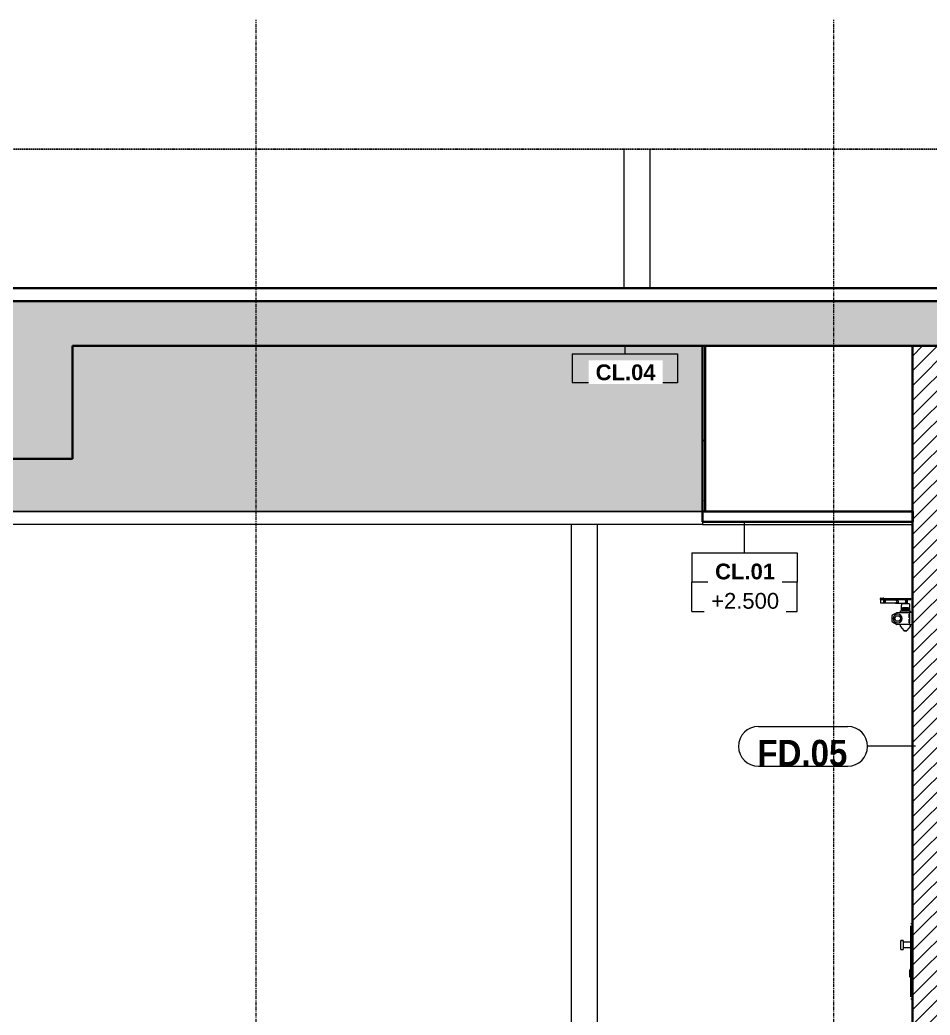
# Model space of a CAD drawing. Header units: millimetres. Extents: x 66631 to 260610, y 416 to 78637.
# Drawn here: x 88001 to 91467, y 2833 to 6621 of the extents above; entities that cross this region are included whole.
import ezdxf

# ---------------------------------------------------------------- set-up
doc = ezdxf.new("R2010")
doc.units = ezdxf.units.MM
for name, pattern in [('Centre', [31.75, 6.35, -4.7625, 15.875, -4.7625]), ('Grid Line', [22.225, 12.7, -3.175, 3.175, -3.175]), ('Hidden', [7.14375, 4.7625, -2.38125]), ('IMPORT-CENTER _2_', [40.64, 25.4, -5.08, 5.08, -5.08])]:
    doc.linetypes.add(name, pattern=pattern)
for name, color, linetype, lineweight in [('0-4', 90, 'Continuous', 5), ('A-CLNG', 13, 'Continuous', 18), ('A-CLNG-1', 250, 'Continuous', 35), ('A-CLNG-2', 7, 'Continuous', 18), ('A-CLNG-FNSH-1', 7, 'Continuous', 18), ('A-CLNG-IDEN', 151, 'Continuous', 9), ('A-CLNG-PATT-1', 7, 'Continuous', 18), ('A-CLNG-PATT-2', 31, 'Continuous', 25), ('A-DETL-GENF', 92, 'Continuous', 18), ('A-DETL-GENF-4', 92, 'Hidden', 25), ('A-DETL-GENF-5', 9, 'Continuous', 18), ('A-DETL-MEDM', 33, 'Continuous', 35), ('A-DOOR', 31, 'Continuous', 18), ('A-DOOR-IDEN', 31, 'Continuous', 9), ('A-FLOR-FNSH-1', 250, 'Continuous', 35), ('A-FLOR-LEVL-2', 51, 'Centre', 9), ('A-WALL-2', 250, 'Continuous', 35), ('A-WALL-PATT-2', 111, 'Continuous', 18), ('G-IMPT', 8, 'Continuous', 18), ('G-IMPT-4', 8, 'IMPORT-CENTER _2_', 18), ('M-EQPM', 50, 'Continuous', 18), ('M-EQPM-3', 50, 'Continuous', 25), ('S-COLS-9', 7, 'Continuous', 18), ('S-GRID-1', 1, 'Grid Line', 9)]:
    doc.layers.add(name, color=color, linetype=linetype, lineweight=lineweight)
doc.styles.add('Arial_1', font='arial.ttf', dxfattribs={"height": 60})
doc.styles.add('Arial_B_1', font='arialbd.ttf', dxfattribs={"width": 0.9, "height": 100})
doc.styles.add('Arial_B_3', font='arialbd.ttf', dxfattribs={"height": 60})
pattern_1 = [(0, (-40799.18, 15875), (406.4, 101.6), [16.764, -288.036, 16.764, -288.036, -1625.6]), (0, (-40799.18, 15875), (406.4, 101.6), [-609.6, 16.764, -592.836, 16.764, -288.036, -711.2]), (0, (-40799.18, 15875), (406.4, 101.6), [-1524, 16.764, -186.436, 16.764, -491.236]), (120, (-40646.78, 15925.8), (-291.1882, 301.1527), [16.764, -288.036, 16.764, -288.036, -1625.6]), (120, (-40646.78, 15925.8), (-291.1882, 301.1527), [-609.6, 16.764, -592.836, 16.764, -288.036, -711.2]), (120, (-40646.78, 15925.8), (-291.1882, 301.1527), [-1524, 16.764, -186.436, 16.764, -491.236]), (240, (-40595.98, 16129), (-115.2118, -402.7527), [16.764, -288.036, 16.764, -288.036, -1625.6]), (240, (-40595.98, 16129), (-115.2118, -402.7527), [-609.6, 16.764, -592.836, 16.764, -288.036, -711.2]), (240, (-40595.98, 16129), (-115.2118, -402.7527), [-1524, 16.764, -186.436, 16.764, -491.236])]

# ---------------------------------------------------------------- blocks, each defined once
blk = doc.blocks.new('NCV_TKTC_TANG 2_rvt-2-TKCS_CĂN HỘ LOẠI 1B - MẶT CẮT 1')
at = {"layer": 'A-FLOR-FNSH-1'}
blk.add_line((-35900.5, 5600), (-44336.9, 5600), dxfattribs=at)
at = {"layer": 'S-COLS-9'}
for p, q in [((-37836.9, 6128.7), (-37836.9, 5600)), ((-37736.9, 5600), (-37736.9, 6128.7))]:
    blk.add_line(p, q, dxfattribs=at)
blk = doc.blocks.new('CL_01-VÁCH DỰNG THẠCH CAO CĂN HỘ LOẠI 1-11D - CL_01-VÁCH DỰNG THẠCH CAO CĂN HỘ LOẠI 1-11-821661-TKCS_CĂN HỘ LOẠI 1B - MẶT CẮT 1')
at = {"layer": 'A-CLNG-PATT-1'}
h = blk.add_hatch(dxfattribs=at)
h.set_pattern_fill('FP_6', color=256, style=0, pattern_type=2)
h.set_pattern_definition(pattern_1)
h.paths.add_polyline_path([(-43947.4, 4750), (-43937.4, 4750), (-43937.4, 5380), (-43947.4, 5380), (-43947.4, 5029.9)])
h.paths.add_polyline_path([(-37526.9, 4750), (-37526.9, 5380), (-37536.9, 5380), (-37536.9, 4750)])
at = {"layer": 'A-CLNG-PATT-2'}
h = blk.add_hatch(dxfattribs=at)
h.set_pattern_fill('FP_7', color=256, style=0, pattern_type=2)
h.set_pattern_definition([(0, (-40799.183, 15875), (203.2, 50.8), [16.764, -135.636, 16.764, -135.636, -812.8]), (0, (-40799.183, 15875), (203.2, 50.8), [-304.8, 16.764, -288.036, 16.764, -135.636, -355.6]), (0, (-40799.183, 15875), (203.2, 50.8), [-762, 16.764, -84.836, 16.764, -237.236]), (120, (-40722.983, 15900.4), (-145.5941, 150.57636), [16.764, -135.636, 16.764, -135.636, -812.8]), (120, (-40722.983, 15900.4), (-145.5941, 150.57636), [-304.8, 16.764, -288.036, 16.764, -135.636, -355.6]), (120, (-40722.983, 15900.4), (-145.5941, 150.57636), [-762, 16.764, -84.836, 16.764, -237.236]), (240, (-40697.583, 16002), (-57.6059, -201.37636), [16.764, -135.636, 16.764, -135.636, -812.8]), (240, (-40697.583, 16002), (-57.6059, -201.37636), [-304.8, 16.764, -288.036, 16.764, -135.636, -355.6]), (240, (-40697.583, 16002), (-57.6059, -201.37636), [-762, 16.764, -84.836, 16.764, -237.236])])
h.paths.add_polyline_path([(-40536.9, 4750), (-37536.9, 4750), (-37536.9, 5380), (-39935.6, 5380), (-39935.6, 4950), (-40238.1, 4950), (-40238.1, 5380), (-43937.4, 5380), (-43936.9, 4750), (-40556.9, 4750)])
h.paths.add_polyline_path([(-41224.9, 4900), (-41336.9, 4900), (-41336.9, 5200), (-40536.9, 5200), (-40536.9, 4900), (-40625.1, 4900)])
at = {"layer": 'A-CLNG-1'}
for p, q in [((-37536.9, 5380), (-37536.9, 4750)), ((-37526.9, 4750), (-37526.9, 5380)), ((-37536.9, 4750), (-37526.9, 4750))]:
    blk.add_line(p, q, dxfattribs=at)
at = {"layer": 'A-CLNG-2'}
blk.add_line((-37536.9, 4750), (-43936.9, 4750), dxfattribs=at)
blk = doc.blocks.new('NCV_TKTC_TANG 1_rvt-2-TKCS_CĂN HỘ LOẠI 1B - MẶT CẮT 1')
at = {"layer": 'A-CLNG-PATT-1'}
h = blk.add_hatch(dxfattribs=at)
h.set_pattern_fill('FP_6', color=256, style=0, pattern_type=2)
h.set_pattern_definition(pattern_1)
h.paths.add_polyline_path([(-44336.9, 4700), (-43936.9, 4700), (-43937.4, 4710), (-44336.9, 4710)])
h.paths.add_polyline_path([(-36853.2, 4700), (-36737.8, 4700), (-36737.8, 4710), (-37536.9, 4710), (-37536.9, 4700)])
at = {"layer": 'A-CLNG-1'}
for p, q in [((-36736.9, 4750), (-37536.9, 4750)), ((-37536.9, 4750), (-37536.9, 4710)), ((-36736.9, 4710), (-36736.9, 4750)), ((-36736.9, 4710), (-37536.9, 4710))]:
    blk.add_line(p, q, dxfattribs=at)
at = {"layer": 'A-CLNG-2'}
for p, q in [((-43936.9, 4750), (-37536.9, 4750)), ((-37536.9, 4700), (-43936.9, 4700))]:
    blk.add_line(p, q, dxfattribs=at)
at = {"layer": 'A-CLNG-FNSH-1'}
for p, q in [((-37536.9, 4710), (-37536.9, 4700)), ((-37536.9, 4700), (-36736.9, 4700)), ((-36736.9, 4700), (-36736.9, 4710))]:
    blk.add_line(p, q, dxfattribs=at)
at = {"layer": 'S-COLS-9'}
for p, q in [((-38036.9, 4700), (-38036.9, 2200)), ((-37936.9, 2200), (-37936.9, 4700))]:
    blk.add_line(p, q, dxfattribs=at)
at = {"layer": 'A-CLNG'}
blk.add_blockref('CL_01-VÁCH DỰNG THẠCH CAO CĂN HỘ LOẠI 1-11D - CL_01-VÁCH DỰNG THẠCH CAO CĂN HỘ LOẠI 1-11-821661-TKCS_CĂN HỘ LOẠI 1B - MẶT CẮT 1', (0, 0), dxfattribs=at)
blk = doc.blocks.new('TKTC_XREF_251221_MB TANG 2-7 - TKTC_XREF_260130_MB TANG 2-5_dwg_$cc-4746802-TKCS_CĂN HỘ LOẠI 1B - MẶT CẮT 1')
at = {"layer": 'G-IMPT-4'}
for p, q in [((-38022.3, 5600), (-38143.4, 5600)), ((-38083.3, 5600), (-38082.4, 5600))]:
    blk.add_line(p, q, dxfattribs=at)
at = {"layer": 'M-EQPM'}
for p, q in [((-38127.8, 5600), (-38127.8, 5600)), ((-38082.8, 5600), (-38083.2, 5600)), ((-38083.2, 5600), (-38082.5, 5600)), ((-38082.5, 5600), (-38082.8, 5600))]:
    blk.add_line(p, q, dxfattribs=at)
blk = doc.blocks.new('TKTC_XREF_251221_MB TANG 2-7 - TKTC_XREF_260130_MB TANG 2-5_dwg_CUM U_DN100-4746799-TKCS_CĂN HỘ LOẠI 1B - MẶT CẮT 1')
at = {"layer": 'G-IMPT'}
for p, q in [((-38147.6, 5600), (-38146.8, 5600)), ((-38147.5, 5600), (-38147.6, 5600)), ((-38146.8, 5600), (-38147.5, 5600)), ((-38146.8, 5600), (-38146.1, 5600)), ((-38146, 5600), (-38146.8, 5600)), ((-38146.8, 5600), (-38146.8, 5600)), ((-38145.6, 5600), (-38145.6, 5600)), ((-38144.8, 5600), (-38144.8, 5600)), ((-38144, 5600), (-38144.1, 5600)), ((-38143.3, 5600), (-38143.3, 5600)), ((-38142.5, 5600), (-38142.5, 5600)), ((-38141.8, 5600), (-38141.8, 5600)), ((-38141.7, 5600), (-38141.8, 5600)), ((-38138, 5600), (-38141.8, 5600)), ((-38141.7, 5600), (-38141.8, 5600)), ((-38141.7, 5600), (-38141.7, 5600)), ((-38137.9, 5600), (-38141.7, 5600)), ((-38141, 5600), (-38141, 5600)), ((-38141, 5600), (-38141, 5600)), ((-38141, 5600), (-38141, 5600)), ((-38137.2, 5600), (-38141, 5600)), ((-38137.2, 5600), (-38141, 5600)), ((-38136.5, 5600), (-38085.1, 5600)), ((-38135.7, 5600), (-38084.4, 5600)), ((-38085.1, 5600), (-38084.4, 5600)), ((-38085.1, 5600), (-38084.4, 5600)), ((-38085.1, 5600), (-38084.4, 5600))]:
    blk.add_line(p, q, dxfattribs=at)
at = {"layer": 'G-IMPT', "flags": 128}
for points in [[(-38142.5, 5600), (-38146.8, 5600), (-38146.8, 5600), (-38142.5, 5600)], [(-38141.7, 5600), (-38146, 5600), (-38146.1, 5600), (-38141.8, 5600)], [(-38141.8, 5600), (-38138, 5600), (-38137.9, 5600), (-38141.7, 5600)], [(-38141, 5600), (-38137.2, 5600), (-38137.2, 5600), (-38141, 5600)], [(-38137.9, 5600), (-38137.9, 5600), (-38136.4, 5600), (-38136.5, 5600), (-38138, 5600), (-38138, 5600)], [(-38137.2, 5600), (-38137.2, 5600), (-38135.6, 5600), (-38135.7, 5600), (-38137.2, 5600), (-38137.2, 5600)], [(-38136.4, 5600), (-38085.1, 5600), (-38085.1, 5600)], [(-38135.7, 5600), (-38084.4, 5600), (-38084.4, 5600)]]:
    blk.add_lwpolyline(points, dxfattribs=at)
blk = doc.blocks.new('TKTC_XREF_251221_MB TANG 2-7 - TKTC_XREF_260130_MB TANG 2-5_dwg_$cc-4746807-TKCS_CĂN HỘ LOẠI 1B - MẶT CẮT 1')
at = {"layer": 'G-IMPT-4'}
for p, q in [((-37993.8, 5600), (-38146.8, 5600)), ((-38070.3, 5600), (-38070.2, 5600))]:
    blk.add_line(p, q, dxfattribs=at)
at = {"layer": 'M-EQPM'}
for p, q in [((-38127.1, 5600), (-38127.1, 5600)), ((-38070.3, 5600), (-38070.3, 5600)), ((-38070.3, 5600), (-38070.2, 5600)), ((-38070.2, 5600), (-38070.3, 5600))]:
    blk.add_line(p, q, dxfattribs=at)
blk = doc.blocks.new('TKTC_XREF_251221_MB TANG 2-7 - TKTC_XREF_260130_MB TANG 2-5_dwg_CUM U_DN100-V16-TKCS_CĂN HỘ LOẠI 1B - MẶT CẮT 1')
at = {"layer": 'G-IMPT'}
for p, q in [((-38149.2, 5600), (-38148.3, 5600)), ((-38148.3, 5600), (-38149.2, 5600)), ((-38149.2, 5600), (-38149.2, 5600)), ((-38149.1, 5600), (-38148.2, 5600)), ((-38148.2, 5600), (-38149.1, 5600)), ((-38149.1, 5600), (-38149.1, 5600)), ((-38146.7, 5600), (-38146.7, 5600)), ((-38146.6, 5600), (-38146.6, 5600)), ((-38144.8, 5600), (-38144.8, 5600)), ((-38144.7, 5600), (-38144.7, 5600)), ((-38142.8, 5600), (-38142.8, 5600)), ((-38142.7, 5600), (-38142.7, 5600)), ((-38141.9, 5600), (-38141.9, 5600)), ((-38141.9, 5600), (-38141.9, 5600)), ((-38141.9, 5600), (-38141.9, 5600)), ((-38137.1, 5600), (-38141.9, 5600)), ((-38137.1, 5600), (-38141.9, 5600)), ((-38141.8, 5600), (-38141.8, 5600)), ((-38141.8, 5600), (-38141.8, 5600)), ((-38141.8, 5600), (-38141.8, 5600)), ((-38137, 5600), (-38141.8, 5600)), ((-38137, 5600), (-38141.8, 5600)), ((-38135.2, 5600), (-38070.3, 5600)), ((-38135.1, 5600), (-38070.2, 5600)), ((-38070.2, 5600), (-38070.3, 5600)), ((-38070.2, 5600), (-38070.3, 5600)), ((-38070.2, 5600), (-38070.3, 5600))]:
    blk.add_line(p, q, dxfattribs=at)
at = {"layer": 'G-IMPT', "flags": 128}
for points in [[(-38142.8, 5600), (-38148.3, 5600), (-38148.3, 5600), (-38142.8, 5600)], [(-38142.7, 5600), (-38148.2, 5600), (-38148.2, 5600), (-38142.7, 5600)], [(-38141.9, 5600), (-38137.1, 5600), (-38137.1, 5600), (-38141.9, 5600)], [(-38141.8, 5600), (-38137, 5600), (-38137, 5600), (-38141.8, 5600)], [(-38137.1, 5600), (-38137.1, 5600), (-38135.2, 5600), (-38135.2, 5600), (-38137.1, 5600), (-38137.1, 5600)], [(-38137, 5600), (-38137, 5600), (-38135.1, 5600), (-38135.1, 5600), (-38137, 5600), (-38137, 5600)], [(-38135.2, 5600), (-38070.3, 5600), (-38070.3, 5600)], [(-38135.1, 5600), (-38070.2, 5600), (-38070.2, 5600)]]:
    blk.add_lwpolyline(points, dxfattribs=at)
blk = doc.blocks.new('TKTC_XREF_251221_MB TANG 2-7 - TKTC_XREF_260130_MB TANG 2-5_dwg_$cc-4746806-TKCS_CĂN HỘ LOẠI 1B - MẶT CẮT 1')
at = {"layer": 'G-IMPT-4'}
for p, q in [((-37994.6, 5600), (-38147.6, 5600)), ((-38071.1, 5600), (-38071.2, 5600))]:
    blk.add_line(p, q, dxfattribs=at)
at = {"layer": 'M-EQPM'}
for p, q in [((-38128, 5600), (-38128, 5600)), ((-38071.1, 5600), (-38071.2, 5600)), ((-38071.2, 5600), (-38071.1, 5600)), ((-38071.1, 5600), (-38071.1, 5600))]:
    blk.add_line(p, q, dxfattribs=at)
blk = doc.blocks.new('TKTC_XREF_251221_MB TANG 2-7 - TKTC_XREF_260130_MB TANG 2-5_dwg_$cc-4746801-TKCS_CĂN HỘ LOẠI 1B - MẶT CẮT 1')
at = {"layer": 'G-IMPT-4'}
for p, q in [((-38022.7, 5600), (-38143.8, 5600)), ((-38083.7, 5600), (-38082.8, 5600))]:
    blk.add_line(p, q, dxfattribs=at)
at = {"layer": 'M-EQPM'}
for p, q in [((-38128.2, 5600), (-38128.2, 5600)), ((-38083.2, 5600), (-38083.6, 5600)), ((-38083.6, 5600), (-38082.9, 5600)), ((-38082.9, 5600), (-38083.2, 5600))]:
    blk.add_line(p, q, dxfattribs=at)
blk = doc.blocks.new('TKTC_XREF_251221_MB TANG 2-7 - TKTC_XREF_260130_MB TANG 2-5_dwg_$cc-V17-TKCS_CĂN HỘ LOẠI 1B - MẶT CẮT 1')
at = {"layer": 'G-IMPT-4'}
for p, q in [((-37428.5, 5600), (-37275.5, 5600)), ((-37352, 5600), (-37352, 5600))]:
    blk.add_line(p, q, dxfattribs=at)
at = {"layer": 'M-EQPM'}
for p, q in [((-37352, 5600), (-37406, 5600)), ((-37406, 5600), (-37352, 5600)), ((-37352, 5600), (-37364.5, 5600)), ((-37364.5, 5600), (-37352, 5600)), ((-37352, 5600), (-37339.4, 5600)), ((-37339.4, 5600), (-37352, 5600)), ((-37295.1, 5600), (-37295.1, 5600))]:
    blk.add_line(p, q, dxfattribs=at)
blk = doc.blocks.new('TKTC_XREF_251221_MB TANG 2-7 - TKTC_XREF_260130_MB TANG 2-5_dwg_CUM U_DN100-V18-TKCS_CĂN HỘ LOẠI 1B - MẶT CẮT 1')
at = {"layer": 'G-IMPT'}
for p, q in [((-37352, 5600), (-37419.1, 5600)), ((-37419.1, 5600), (-37352, 5600)), ((-37352, 5600), (-37411.3, 5600)), ((-37411.3, 5600), (-37352, 5600)), ((-37352, 5600), (-37352, 5600)), ((-37287.1, 5600), (-37352, 5600)), ((-37287.1, 5600), (-37352, 5600)), ((-37287.1, 5600), (-37352, 5600)), ((-37287.1, 5600), (-37352, 5600)), ((-37285.2, 5600), (-37287.1, 5600)), ((-37287.1, 5600), (-37285.2, 5600)), ((-37285.2, 5600), (-37287.1, 5600)), ((-37287.1, 5600), (-37285.2, 5600)), ((-37280.4, 5600), (-37285.2, 5600)), ((-37285.2, 5600), (-37280.4, 5600)), ((-37285.2, 5600), (-37280.4, 5600)), ((-37285.2, 5600), (-37280.4, 5600)), ((-37280.4, 5600), (-37285.2, 5600)), ((-37285.2, 5600), (-37280.4, 5600)), ((-37285.2, 5600), (-37280.4, 5600)), ((-37285.2, 5600), (-37280.4, 5600)), ((-37280.4, 5600), (-37280.4, 5600)), ((-37280.4, 5600), (-37280.4, 5600)), ((-37279.5, 5600), (-37274, 5600)), ((-37274, 5600), (-37279.5, 5600)), ((-37279.5, 5600), (-37274, 5600)), ((-37274, 5600), (-37279.5, 5600)), ((-37273.1, 5600), (-37274, 5600)), ((-37274, 5600), (-37273.1, 5600)), ((-37273.1, 5600), (-37274, 5600)), ((-37274, 5600), (-37273.1, 5600))]:
    blk.add_line(p, q, dxfattribs=at)
blk = doc.blocks.new('TKTC_XREF_251221_MB TANG 2-7 - TKTC_XREF_260130_MB TANG 2-5_dwg_THU NUOC - THU NUOC-444531-TKCS_MB TẦNG 1-V24-TKCS_CĂN HỘ LOẠI 1B - MẶT CẮT 1')
at = {"layer": 'G-IMPT'}
for p, q in [((-37508.7, 5600), (-37658.7, 5600)), ((-37658.7, 5600), (-37508.7, 5600)), ((-37533.7, 5600), (-37633.7, 5600)), ((-37633.7, 5600), (-37533.7, 5600)), ((-37617.7, 5600), (-37623.7, 5600)), ((-37623.7, 5600), (-37617.7, 5600)), ((-37611.3, 5600), (-37605.3, 5600)), ((-37605.3, 5600), (-37611.3, 5600)), ((-37598.9, 5600), (-37592.9, 5600)), ((-37592.9, 5600), (-37598.9, 5600)), ((-37586.9, 5600), (-37580.9, 5600)), ((-37580.9, 5600), (-37586.9, 5600)), ((-37586.9, 5600), (-37580.9, 5600)), ((-37580.9, 5600), (-37586.9, 5600)), ((-37583.7, 5600), (-37583.7, 5600)), ((-37583.7, 5600), (-37583.7, 5600)), ((-37583.7, 5600), (-37583.7, 5600)), ((-37583.7, 5600), (-37583.7, 5600)), ((-37568.4, 5600), (-37574.4, 5600)), ((-37574.4, 5600), (-37568.4, 5600)), ((-37556, 5600), (-37562, 5600)), ((-37562, 5600), (-37556, 5600)), ((-37549.6, 5600), (-37543.6, 5600)), ((-37543.6, 5600), (-37549.6, 5600))]:
    blk.add_line(p, q, dxfattribs=at)
blk = doc.blocks.new('TKTC_XREF_251221_MB TANG 2-7 - TKTC_XREF_251221_MB TANG 2-7-2039446-TKCS_CĂN HỘ LOẠI 1B - MẶT CẮT 1')
at = {"layer": 'M-EQPM'}
for p, q in [((-38136.2, 5600), (-38185.3, 5600)), ((-38185.3, 5600), (-38136.2, 5600)), ((-38035.3, 5600), (-38084.5, 5600)), ((-38084.5, 5600), (-38035.3, 5600)), ((-38035.3, 5600), (-38084.5, 5600)), ((-38084.5, 5600), (-38035.3, 5600)), ((-37436.7, 5600), (-37287.1, 5600)), ((-37287.1, 5600), (-37436.7, 5600)), ((-37286.9, 5600), (-37237.2, 5600)), ((-37237.2, 5600), (-37286.9, 5600))]:
    blk.add_line(p, q, dxfattribs=at)
at = {"layer": 'M-EQPM-3'}
blk.add_line((-45536.9, 5600), (-35900.5, 5600), dxfattribs=at)
for name, p in [('TKTC_XREF_251221_MB TANG 2-7 - TKTC_XREF_260130_MB TANG 2-5_dwg_CUM U_DN100-V16-TKCS_CĂN HỘ LOẠI 1B - MẶT CẮT 1', (-0.8, 0)), ('TKTC_XREF_251221_MB TANG 2-7 - TKTC_XREF_260130_MB TANG 2-5_dwg_CUM U_DN100-V16-TKCS_CĂN HỘ LOẠI 1B - MẶT CẮT 1', (0, 0)), ('TKTC_XREF_251221_MB TANG 2-7 - TKTC_XREF_260130_MB TANG 2-5_dwg_CUM U_DN100-4746799-TKCS_CĂN HỘ LOẠI 1B - MẶT CẮT 1', (-0.4, 0)), ('TKTC_XREF_251221_MB TANG 2-7 - TKTC_XREF_260130_MB TANG 2-5_dwg_CUM U_DN100-4746799-TKCS_CĂN HỘ LOẠI 1B - MẶT CẮT 1', (0, 0)), ('TKTC_XREF_251221_MB TANG 2-7 - TKTC_XREF_260130_MB TANG 2-5_dwg_$cc-4746806-TKCS_CĂN HỘ LOẠI 1B - MẶT CẮT 1', (0, 0)), ('TKTC_XREF_251221_MB TANG 2-7 - TKTC_XREF_260130_MB TANG 2-5_dwg_$cc-4746807-TKCS_CĂN HỘ LOẠI 1B - MẶT CẮT 1', (0, 0)), ('TKTC_XREF_251221_MB TANG 2-7 - TKTC_XREF_260130_MB TANG 2-5_dwg_$cc-4746801-TKCS_CĂN HỘ LOẠI 1B - MẶT CẮT 1', (0, 0)), ('TKTC_XREF_251221_MB TANG 2-7 - TKTC_XREF_260130_MB TANG 2-5_dwg_$cc-4746802-TKCS_CĂN HỘ LOẠI 1B - MẶT CẮT 1', (0, 0)), ('TKTC_XREF_251221_MB TANG 2-7 - TKTC_XREF_260130_MB TANG 2-5_dwg_CUM U_DN100-V16-TKCS_CĂN HỘ LOẠI 1B - MẶT CẮT 1', (100, 0)), ('TKTC_XREF_251221_MB TANG 2-7 - TKTC_XREF_260130_MB TANG 2-5_dwg_CUM U_DN100-V16-TKCS_CĂN HỘ LOẠI 1B - MẶT CẮT 1', (100, 0)), ('TKTC_XREF_251221_MB TANG 2-7 - TKTC_XREF_260130_MB TANG 2-5_dwg_CUM U_DN100-V16-TKCS_CĂN HỘ LOẠI 1B - MẶT CẮT 1', (100.9, 0)), ('TKTC_XREF_251221_MB TANG 2-7 - TKTC_XREF_260130_MB TANG 2-5_dwg_CUM U_DN100-V16-TKCS_CĂN HỘ LOẠI 1B - MẶT CẮT 1', (100.9, 0)), ('TKTC_XREF_251221_MB TANG 2-7 - TKTC_XREF_260130_MB TANG 2-5_dwg_CUM U_DN100-4746799-TKCS_CĂN HỘ LOẠI 1B - MẶT CẮT 1', (100.5, 0)), ('TKTC_XREF_251221_MB TANG 2-7 - TKTC_XREF_260130_MB TANG 2-5_dwg_CUM U_DN100-4746799-TKCS_CĂN HỘ LOẠI 1B - MẶT CẮT 1', (100.5, 0)), ('TKTC_XREF_251221_MB TANG 2-7 - TKTC_XREF_260130_MB TANG 2-5_dwg_$cc-4746806-TKCS_CĂN HỘ LOẠI 1B - MẶT CẮT 1', (100.9, 0)), ('TKTC_XREF_251221_MB TANG 2-7 - TKTC_XREF_260130_MB TANG 2-5_dwg_$cc-4746806-TKCS_CĂN HỘ LOẠI 1B - MẶT CẮT 1', (100.9, 0)), ('TKTC_XREF_251221_MB TANG 2-7 - TKTC_XREF_260130_MB TANG 2-5_dwg_CUM U_DN100-4746799-TKCS_CĂN HỘ LOẠI 1B - MẶT CẮT 1', (100.9, 0)), ('TKTC_XREF_251221_MB TANG 2-7 - TKTC_XREF_260130_MB TANG 2-5_dwg_CUM U_DN100-4746799-TKCS_CĂN HỘ LOẠI 1B - MẶT CẮT 1', (100.9, 0)), ('TKTC_XREF_251221_MB TANG 2-7 - TKTC_XREF_260130_MB TANG 2-5_dwg_$cc-4746807-TKCS_CĂN HỘ LOẠI 1B - MẶT CẮT 1', (100.9, 0)), ('TKTC_XREF_251221_MB TANG 2-7 - TKTC_XREF_260130_MB TANG 2-5_dwg_$cc-4746807-TKCS_CĂN HỘ LOẠI 1B - MẶT CẮT 1', (100.9, 0)), ('TKTC_XREF_251221_MB TANG 2-7 - TKTC_XREF_260130_MB TANG 2-5_dwg_$cc-4746801-TKCS_CĂN HỘ LOẠI 1B - MẶT CẮT 1', (100.9, 0)), ('TKTC_XREF_251221_MB TANG 2-7 - TKTC_XREF_260130_MB TANG 2-5_dwg_$cc-4746801-TKCS_CĂN HỘ LOẠI 1B - MẶT CẮT 1', (100.9, 0)), ('TKTC_XREF_251221_MB TANG 2-7 - TKTC_XREF_260130_MB TANG 2-5_dwg_$cc-4746802-TKCS_CĂN HỘ LOẠI 1B - MẶT CẮT 1', (100.9, 0)), ('TKTC_XREF_251221_MB TANG 2-7 - TKTC_XREF_260130_MB TANG 2-5_dwg_$cc-4746802-TKCS_CĂN HỘ LOẠI 1B - MẶT CẮT 1', (100.9, 0)), ('TKTC_XREF_251221_MB TANG 2-7 - TKTC_XREF_260130_MB TANG 2-5_dwg_THU NUOC - THU NUOC-444531-TKCS_MB TẦNG 1-V24-TKCS_CĂN HỘ LOẠI 1B - MẶT CẮT 1', (0, 0)), ('TKTC_XREF_251221_MB TANG 2-7 - TKTC_XREF_260130_MB TANG 2-5_dwg_$cc-V17-TKCS_CĂN HỘ LOẠI 1B - MẶT CẮT 1', (0, 0)), ('TKTC_XREF_251221_MB TANG 2-7 - TKTC_XREF_260130_MB TANG 2-5_dwg_CUM U_DN100-V18-TKCS_CĂN HỘ LOẠI 1B - MẶT CẮT 1', (0, 0))]:
    blk.add_blockref(name, p)
blk = doc.blocks.new('FD_05 - FD_05-1000x2200mm-835434-TKCS_CĂN HỘ LOẠI 1B - MẶT CẮT 1')
at = {"layer": 'A-DOOR'}
for p, q in [((-36861.3, 4418.5), (-36861.3, 4415.5)), ((-36860.8, 4418.5), (-36860.8, 4418.5)), ((-36860.8, 4418.5), (-36853.1, 4418.5)), ((-36860.8, 4415.5), (-36860.8, 4415.5)), ((-36860.8, 4415.5), (-36853.1, 4415.5)), ((-36860.1, 4414.5), (-36860.1, 4400.5)), ((-36860.1, 4414.5), (-36855.3, 4414.5)), ((-36855.3, 4400.5), (-36860.1, 4400.5)), ((-36859.6, 4420.3), (-36859.6, 4418.5)), ((-36858.8, 4420.3), (-36859.6, 4420.3)), ((-36859.6, 4420.3), (-36847.6, 4420.3)), ((-36858.6, 4415.5), (-36858.6, 4414.5)), ((-36855.3, 4414.5), (-36847.1, 4414.5)), ((-36847.1, 4400.5), (-36855.3, 4400.5)), ((-36853.1, 4418.5), (-36851.5, 4418.5)), ((-36852.5, 4418.5), (-36853.1, 4418.5)), ((-36853.1, 4415.5), (-36851.5, 4415.5)), ((-36853.1, 4415.5), (-36852.5, 4415.5)), ((-36852.5, 4415.5), (-36853.1, 4415.5)), ((-36852.5, 4415.5), (-36853.1, 4415.5)), ((-36853.1, 4415.5), (-36852.5, 4415.5)), ((-36851.5, 4418.5), (-36800.9, 4418.5)), ((-36851.5, 4415.5), (-36800.9, 4415.5)), ((-36848.6, 4414.5), (-36848.6, 4415.5)), ((-36847.6, 4420.3), (-36848.4, 4420.3)), ((-36847.6, 4418.5), (-36847.6, 4420.3)), ((-36847.1, 4400.5), (-36847.1, 4414.5)), ((-36847.1, 4414.5), (-36846.2, 4414.5)), ((-36846.2, 4400.5), (-36847.1, 4400.5)), ((-36845.1, 4411.5), (-36844.5, 4411.5)), ((-36844.5, 4403.5), (-36845.1, 4403.5)), ((-36802.1, 4412.5), (-36844.9, 4412.5)), ((-36844.9, 4402.5), (-36802.1, 4402.5)), ((-36844.5, 4411.5), (-36844.5, 4403.5)), ((-36826.3, 4415.5), (-36826.3, 4414.5)), ((-36824.3, 4414.5), (-36826.3, 4414.5)), ((-36826.3, 4414.5), (-36824.3, 4414.5)), ((-36758.3, 4414.5), (-36824.3, 4414.5)), ((-36797.4, 4413.5), (-36802.1, 4413.5)), ((-36802.1, 4401.5), (-36797.4, 4401.5)), ((-36800.9, 4418.5), (-36799.9, 4418.5)), ((-36800.9, 4418.5), (-36799.9, 4418.5)), ((-36799.9, 4417.5), (-36800.9, 4417.5)), ((-36800.9, 4415.5), (-36799.9, 4415.5)), ((-36800.9, 4415.5), (-36799.9, 4415.5)), ((-36799.9, 4418.5), (-36774.3, 4418.5)), ((-36799.9, 4415.5), (-36774.3, 4415.5)), ((-36797.4, 4400.5), (-36769.4, 4400.5)), ((-36749.4, 4398), (-36779.4, 4398)), ((-36774.3, 4418.5), (-36773.1, 4418.5)), ((-36774.3, 4418.5), (-36773.3, 4418.5)), ((-36773.3, 4417.5), (-36774.3, 4417.5)), ((-36774.3, 4415.5), (-36773.1, 4415.5)), ((-36774.3, 4415.5), (-36773.3, 4415.5)), ((-36773.8, 4418.5), (-36773.3, 4418.5)), ((-36773.3, 4418.5), (-36773.8, 4418.5)), ((-36773.8, 4415.5), (-36773.3, 4415.5)), ((-36773.3, 4415.5), (-36773.8, 4415.5)), ((-36773.1, 4418.5), (-36743.8, 4418.5)), ((-36773.1, 4415.5), (-36743.8, 4415.5)), ((-36769.8, 4400.5), (-36769.8, 4398)), ((-36767, 4414), (-36766.1, 4414)), ((-36766.1, 4401), (-36767, 4401)), ((-36766.1, 4414), (-36764.4, 4414)), ((-36764.4, 4401), (-36766.1, 4401)), ((-36764.3, 4414), (-36762.4, 4414)), ((-36762.4, 4401), (-36764.3, 4401)), ((-36762.4, 4414), (-36760.5, 4414)), ((-36760.5, 4401), (-36762.4, 4401)), ((-36762.2, 4402.4), (-36762.2, 4412.6)), ((-36762.1, 4402.7), (-36762.1, 4412.2)), ((-36760.5, 4414), (-36756.3, 4414)), ((-36760.5, 4401), (-36760.5, 4414)), ((-36756.3, 4401), (-36760.5, 4401)), ((-36758.8, 4398), (-36758.8, 4401)), ((-36758.3, 4414.5), (-36756.3, 4414.5)), ((-36756.3, 4414.5), (-36758.3, 4414.5)), ((-36756.3, 4414.5), (-36756.3, 4415.5)), ((-36756.3, 4401), (-36756.3, 4414)), ((-36743.8, 4415.5), (-36743.8, 4418.5)), ((-36814.1, 4356.1), (-36798.6, 4364.7)), ((-36797.6, 4365), (-36753.5, 4365)), ((-36784.3, 4372), (-36784.3, 4365)), ((-36784.3, 4372), (-36769.9, 4372)), ((-36779.4, 4384.6), (-36779.4, 4392.9)), ((-36779.4, 4376), (-36779.4, 4382)), ((-36779.4, 4382), (-36764.4, 4382)), ((-36764.4, 4376), (-36779.4, 4376)), ((-36774.8, 4384), (-36767.5, 4384)), ((-36774.8, 4382), (-36774.8, 4384)), ((-36774.8, 4374), (-36774.8, 4376)), ((-36771.2, 4374), (-36774.8, 4374)), ((-36773.8, 4374), (-36773.8, 4372)), ((-36767.5, 4374), (-36771.2, 4374)), ((-36769.9, 4372), (-36745.2, 4372)), ((-36767.5, 4384), (-36757.4, 4384)), ((-36767.5, 4382), (-36767.5, 4384)), ((-36767.5, 4374), (-36767.5, 4376)), ((-36762.5, 4374), (-36767.5, 4374)), ((-36764.4, 4382), (-36749.4, 4382)), ((-36749.4, 4376), (-36764.4, 4376)), ((-36757.4, 4374), (-36762.5, 4374)), ((-36757.4, 4384), (-36754.8, 4384)), ((-36757.4, 4382), (-36757.4, 4384)), ((-36757.4, 4374), (-36757.4, 4376)), ((-36756.1, 4374), (-36757.4, 4374)), ((-36754.8, 4374), (-36756.1, 4374)), ((-36755.8, 4372), (-36755.8, 4374)), ((-36754.8, 4382), (-36754.8, 4384)), ((-36754.8, 4374), (-36754.8, 4376)), ((-36753.5, 4365), (-36750.5, 4365)), ((-36750.5, 4365), (-36749.4, 4365)), ((-36749.4, 4392.9), (-36749.4, 4384.6)), ((-36749.4, 4382), (-36749.4, 4376)), ((-36737.8, 4365), (-36749.4, 4365)), ((-36745.2, 4365), (-36749.3, 4365)), ((-36749.1, 4362), (-36749.1, 4323)), ((-36745.2, 4365), (-36745.2, 4372)), ((-36815.1, 4330.7), (-36815.1, 4354.3)), ((-36798.6, 4320.3), (-36814.1, 4328.9)), ((-36805.7, 4342.5), (-36799.9, 4352.5)), ((-36799.9, 4332.5), (-36805.7, 4342.5)), ((-36799.9, 4352.5), (-36788.4, 4352.5)), ((-36788.4, 4332.5), (-36799.9, 4332.5)), ((-36753.5, 4320), (-36797.6, 4320)), ((-36788.4, 4352.5), (-36782.6, 4342.5)), ((-36782.6, 4342.5), (-36788.4, 4332.5)), ((-36784.3, 4320), (-36784.3, 4312.4)), ((-36750.5, 4320), (-36753.5, 4320)), ((-36749.4, 4320), (-36750.5, 4320)), ((-36749.4, 4320), (-36737.8, 4320)), ((-36749.3, 4320), (-36745.3, 4320)), ((-36745.3, 4312.4), (-36745.3, 4320)), ((-36784, 4311.7), (-36771.1, 4296.3)), ((-36761.3, 4296), (-36768.3, 4296)), ((-36768.3, 4296), (-36761.3, 4296)), ((-36758.5, 4296.3), (-36745.6, 4311.7)), ((-36745.8, 3172.5), (-36745.8, 2902.5)), ((-36737.8, 3180), (-36743.8, 3180)), ((-36772.8, 3117.5), (-36782.8, 3117.5)), ((-36782.8, 3100), (-36782.8, 3117.5)), ((-36782.8, 3117.5), (-36772.8, 3117.5)), ((-36772.8, 3117.5), (-36772.8, 3100)), ((-36745.8, 3110), (-36772.8, 3110)), ((-36745.8, 3110), (-36745.8, 3109.7)), ((-36782.8, 3082.5), (-36782.8, 3100)), ((-36782.8, 3082.5), (-36772.8, 3082.5)), ((-36782.8, 3082.5), (-36772.8, 3082.5)), ((-36772.8, 3100), (-36772.8, 3082.5)), ((-36772.8, 3090), (-36745.8, 3090)), ((-36745.8, 3090.3), (-36745.8, 3090)), ((-36745.8, 3006), (-36747.8, 3006)), ((-36747.8, 2995.1), (-36747.8, 3005.3)), ((-36747.8, 2981.2), (-36747.8, 2995.1)), ((-36745.8, 2995.1), (-36747.8, 2995.1)), ((-36747.8, 2978.8), (-36747.8, 2981.2)), ((-36747.8, 2977.7), (-36745.8, 2977.7)), ((-36743.8, 2895), (-36737.8, 2895))]:
    blk.add_line(p, q, dxfattribs=at)
at = {"layer": 'A-DOOR', "flags": 128}
for points in [[(-36844.5, 4411.5), (-36843.7, 4411), (-36843, 4410.4), (-36842.5, 4409.7), (-36842.1, 4409), (-36841.9, 4408.3), (-36841.8, 4407.5)], [(-36841.8, 4407.5), (-36841.9, 4406.7), (-36842.1, 4406), (-36842.5, 4405.3), (-36843, 4404.6), (-36843.7, 4404), (-36844.5, 4403.5)], [(-36749.1, 4362), (-36749.1, 4362.7), (-36749.2, 4363.3), (-36749.2, 4363.9), (-36749.2, 4364.3), (-36749.3, 4364.7), (-36749.3, 4364.9), (-36749.4, 4365)], [(-36749.4, 4320), (-36749.3, 4320.1), (-36749.3, 4320.3), (-36749.2, 4320.7), (-36749.2, 4321.1), (-36749.2, 4321.7), (-36749.1, 4322.3), (-36749.1, 4323)], [(-36759.2, 4296), (-36761.8, 4296), (-36767.1, 4296), (-36770.3, 4296), (-36770.4, 4296)], [(-36770.4, 4296), (-36767.8, 4296), (-36762.5, 4296), (-36759.3, 4296), (-36759.2, 4296)]]:
    blk.add_lwpolyline(points, dxfattribs=at)
at = {"layer": 'A-DOOR'}
for centre, radius, start, end in [((-36794.1, 4342.5), 17, 0, 180), ((-36794.1, 4342.5), 16.5, 0, 180), ((-36797.6, 4363), 2, 90, 119.1975), ((-36813.1, 4354.3), 2, 119.1975, 180), ((-36813.1, 4330.7), 2, 180, 240.8025), ((-36794.1, 4342.5), 17, 180, 0), ((-36794.1, 4342.5), 16.5, 180, 0), ((-36797.6, 4322), 2, 240.8025, 270)]:
    blk.add_arc(centre, radius, start, end, dxfattribs=at)
for centre, major_axis, ratio, start_param, end_param in [((-36848.1, 4407.5), (0, 7), 0.259156, 4.776961, 4.974188), ((-36846.2, 4407.5), (0, 7), 0.259156, 4.712389, 6.283185), ((-36845.6, 4407.5), (0, 2.5), 0.259156, 4.712389, 7.853982), ((-36845.6, 4407.5), (0, 2.5), 0.259156, 1.570796, 4.45059), ((-36846.2, 4407.5), (0, 7), 0.259156, 3.141593, 4.712389), ((-36802.1, 4407.5), (0, 6), 0.965835, 4.712389, 6.806784), ((-36802.1, 4407.5), (0, 6), 0.965835, 2.617994, 4.712389), ((-36802.1, 4407.5), (0, 5), 0.965835, 4.712389, 6.283185), ((-36802.1, 4407.5), (0, 5), 0.965835, 3.141593, 4.712389), ((-36797.4, 4407.5), (0, 7), 0.965835, 0.007197, 0.523599), ((-36797.4, 4407.5), (0, 7), 0.965835, 2.617994, 4.712389), ((-36797.4, 4407.5), (0, 6), 0.965835, 4.712389, 6.544985), ((-36797.4, 4407.5), (0, 6), 0.965835, 2.879793, 4.712389), ((-36797.4, 4407.5), (0, 7), 0.965835, 4.712389, 6.275988), ((-36779.4, 4386), (0, 12), 0.000349, 0, 0.959931), ((-36769.4, 4407.5), (0, 7), 0.965835, 3.141593, 3.648773), ((-36769.4, 4407.5), (0, 7), 0.965835, 5.776005, 6.27576), ((-36763.8, 4407.5), (0, 6.79), 0.259156, 0.291061, 0.702638), ((-36763.8, 4407.5), (0, 6.79), 0.259156, 2.438955, 2.850532), ((-36761.9, 4407.5), (0, 6.79), 0.259156, 0.291061, 1.20378), ((-36761.9, 4407.5), (0, 6.79), 0.259156, 1.937813, 2.850532), ((-36762, 4407.5), (0, 2.5), 0.259156, 4.712389, 7.853982), ((-36762, 4407.5), (0, 2.5), 0.259156, 1.570796, 4.712389), ((-36749.4, 4386), (0, 12), 0.000349, 0, 0.959931), ((-36779.4, 4388), (0, 6), 0.000349, 3.141593, 4.101524), ((-36749.4, 4388), (0, 6), 0.000349, 3.141593, 4.101524)]:
    blk.add_ellipse(centre, major_axis=major_axis, ratio=ratio, start_param=start_param, end_param=end_param, dxfattribs=at)
for points, knots in [([(-36763.2, 4407.5), (-36763.2, 4407.8), (-36763.2, 4408.2), (-36763.2, 4408.7), (-36763.3, 4409), (-36763.3, 4409.4), (-36763.4, 4409.8), (-36763.5, 4410), (-36763.6, 4410.3), (-36763.6, 4410.4), (-36763.7, 4410.6), (-36763.8, 4410.8), (-36763.9, 4411.1), (-36764, 4411.3), (-36764.1, 4411.5), (-36764.2, 4411.7), (-36764.3, 4411.8), (-36764.4, 4412), (-36764.6, 4412.2), (-36764.8, 4412.5), (-36765.1, 4412.8), (-36765.5, 4413.2), (-36765.9, 4413.5), (-36766.1, 4413.6)], [0, 0, 0, 0, 0.1, 0.15, 0.2, 0.25, 0.3, 0.35, 0.375, 0.4, 0.425, 0.45, 0.5, 0.55, 0.575, 0.6, 0.625, 0.65, 0.7, 0.75, 0.8, 0.9, 1, 1, 1, 1]), ([(-36766.1, 4401.4), (-36765.9, 4401.5), (-36765.5, 4401.8), (-36765.1, 4402.2), (-36764.8, 4402.5), (-36764.6, 4402.7), (-36764.4, 4403), (-36764.3, 4403.2), (-36764.2, 4403.3), (-36764.1, 4403.5), (-36764, 4403.7), (-36763.9, 4403.9), (-36763.8, 4404.2), (-36763.7, 4404.4), (-36763.6, 4404.6), (-36763.6, 4404.7), (-36763.5, 4405), (-36763.4, 4405.2), (-36763.3, 4405.6), (-36763.3, 4406), (-36763.2, 4406.3), (-36763.2, 4406.8), (-36763.2, 4407.2), (-36763.2, 4407.5)], [0, 0, 0, 0, 0.1, 0.2, 0.25, 0.3, 0.35, 0.375, 0.4, 0.425, 0.45, 0.5, 0.55, 0.575, 0.6, 0.625, 0.65, 0.7, 0.75, 0.8, 0.85, 0.9, 1, 1, 1, 1]), ([(-36750.5, 4354.9), (-36750.4, 4356), (-36750.3, 4357.3), (-36750.1, 4358.4), (-36750, 4358.7), (-36749.8, 4358.5), (-36749.7, 4357.9), (-36749.5, 4356.9), (-36749.4, 4355.5), (-36749.4, 4353.8), (-36749.4, 4352.6), (-36749.4, 4352)], [0, 0, 0, 0, 0.2, 0.3, 0.4, 0.5, 0.6, 0.7, 0.8, 0.9, 1, 1, 1, 1]), ([(-36749.4, 4352), (-36749.4, 4350.8), (-36749.4, 4349), (-36749.5, 4347.1), (-36749.7, 4346.1), (-36749.8, 4345.5), (-36750, 4345.3), (-36750.1, 4345.6), (-36750.3, 4346.4), (-36750.4, 4347.6), (-36750.4, 4348.6), (-36750.5, 4349.1)], [0, 0, 0, 0, 0.2, 0.3, 0.4, 0.5, 0.6, 0.7, 0.8, 0.9, 1, 1, 1, 1]), ([(-36750.5, 4335.9), (-36750.4, 4337), (-36750.3, 4338.3), (-36750.1, 4339.4), (-36750, 4339.7), (-36749.8, 4339.5), (-36749.7, 4338.9), (-36749.5, 4337.9), (-36749.4, 4336.5), (-36749.4, 4334.8), (-36749.4, 4333.6), (-36749.4, 4333)], [0, 0, 0, 0, 0.2, 0.3, 0.4, 0.5, 0.6, 0.7, 0.8, 0.9, 1, 1, 1, 1]), ([(-36749.4, 4333), (-36749.4, 4331.8), (-36749.4, 4330), (-36749.5, 4328.1), (-36749.7, 4327.1), (-36749.8, 4326.5), (-36750, 4326.3), (-36750.1, 4326.6), (-36750.3, 4327.4), (-36750.4, 4328.6), (-36750.4, 4329.6), (-36750.5, 4330.1)], [0, 0, 0, 0, 0.2, 0.3, 0.4, 0.5, 0.6, 0.7, 0.8, 0.9, 1, 1, 1, 1])]:
    blk.add_open_spline(points, degree=3, knots=knots, dxfattribs=at)
for points in [[(-36750.6, 4352), (-36750.6, 4352.5), (-36750.6, 4353.5), (-36750.5, 4354.4), (-36750.5, 4354.9)], [(-36750.5, 4349.1), (-36750.5, 4349.6), (-36750.6, 4350.5), (-36750.6, 4351.5), (-36750.6, 4352)], [(-36750.6, 4333), (-36750.6, 4333.5), (-36750.6, 4334.5), (-36750.5, 4335.4), (-36750.5, 4335.9)], [(-36750.5, 4330.1), (-36750.5, 4330.6), (-36750.6, 4331.5), (-36750.6, 4332.5), (-36750.6, 4333)]]:
    blk.add_open_spline(points, degree=3, dxfattribs=at)
blk = doc.blocks.new('BORDER VIEW - BORDER VIEW-3685295-TKCS_CĂN HỘ LOẠI 1B - MẶT CẮT 1')
at = {"layer": 'A-DETL-GENF-4'}
blk.add_line((-45987.4, 6128.7), (-36050.5, 6128.7), dxfattribs=at)
blk = doc.blocks.new('STN_Door Tag - STN_Door Tag-1788670-TKCS_CĂN HỘ LOẠI 1B - MẶT CẮT 1')
at = {"layer": 'A-DOOR-IDEN'}
for p, q in [((-45006.2, 3651.4), (-44666.2, 3651.4)), ((-45006.2, 3500.5), (-44666.2, 3500.5))]:
    blk.add_line(p, q, dxfattribs=at)
for centre, start, end in [((-45006.2, 3576), 90, 270), ((-44666.2, 3576), 270, 90)]:
    blk.add_arc(centre, 75.5, start, end, dxfattribs=at)
blk = doc.blocks.new('M_Ceiling Tag w Height - M_Ceiling Tag w Height-4076435-TKCS_CĂN HỘ LOẠI 1B - MẶT CẮT 1')
at = {"layer": 'A-CLNG-IDEN'}
for p, q in [((-37578.6, 4592.4), (-37578.6, 4481.2)), ((-37578.6, 4592.4), (-37177.5, 4592.4)), ((-37177.5, 4592.4), (-37177.5, 4481.2)), ((-37578.6, 4369.8), (-37578.6, 4481.2)), ((-37177.5, 4481.2), (-37578.6, 4481.2)), ((-37177.5, 4369.8), (-37177.5, 4481.2)), ((-37578.6, 4369.8), (-37177.5, 4369.8))]:
    blk.add_line(p, q, dxfattribs=at)
blk = doc.blocks.new('M_Ceiling Tag w Height - M_Ceiling Tag-4076437-TKCS_CĂN HỘ LOẠI 1B - MẶT CẮT 1')
at = {"layer": 'A-CLNG-IDEN'}
for p, q in [((-42204.3, 5306.4), (-42204.3, 5195.2)), ((-42204.3, 5306.4), (-41803.1, 5306.4)), ((-41803.1, 5306.4), (-41803.1, 5195.2)), ((-41803.1, 5195.2), (-42204.3, 5195.2))]:
    blk.add_line(p, q, dxfattribs=at)

msp = doc.modelspace()

# ---------------------------------------------------------------- hatches: boundary and pattern name
at = {"layer": 'A-DETL-GENF-5'}
h = msp.add_hatch(dxfattribs=at)
h.set_pattern_fill('FP_5', color=256, style=0, pattern_type=2)
h.set_pattern_definition([(50, (87338.2, 15875), (364.368, -31.878), [38.1, -419.1]), (355, (87338.2, 15875), (-70.486, 382.113), [30.48, -335.28]), (100.451, (87368.57, 15872.34), (293.885, 350.233), [32.38, -356.18]), (46.184, (87338.2, 15976.6), (542.158, -84.086), [57.15, -628.65]), (96.636, (87383.4, 15969.6), (474.805, 494.855), [48.57, -534.27]), (351.184, (87338.2, 15976.6), (474.81, 494.85), [45.72, -502.92]), (21, (87389, 15951.2), (303.2285, -204.5305), [38.1, -419.1]), (326, (87389, 15951.2), (123.604, 368.376), [30.48, -335.28]), (71.451, (87414.28, 15934.16), (426.834, 163.843), [32.38, -356.18]), (37.5, (87338.21, 15875), (6.1766, 169.1102), [3.353, -327.863, 3.353, -337.007, -336.55]), (37.5, (87338.21, 15875), (6.1766, 169.1102), [-671.576, 3.353, -333.197]), (7.5, (87338.21, 15875), (133.639, 200.3615), [3.353, -190.703, 3.353, -320.243, -128.27]), (7.5, (87338.21, 15875), (133.639, 200.3615), [-517.652, 3.353, -124.917]), (327.5, (87224.93, 15875), (271.1818, -11.4584), [3.353, -123.647, 3.353, -392.887, -525.78]), (327.5, (87224.93, 15875), (271.1818, -11.4584), [-523.24, 3.353, -522.427]), (317.5, (87174.13, 15875), (296.2585, 50.853), [3.353, -161.747, 3.353, -259.791, -373.38]), (317.5, (87174.13, 15875), (296.2585, 50.853), [-428.244, 3.353, -370.027]), (45, (87338.21, 15875), (-125.7236, 125.7236), []), (45, (87338.21, 16065.5), (-125.7236, 125.7236), [])])
h.paths.add_polyline_path([(88201.8, 4950), (88201.8, 5380), (92236.9, 5380), (92236.9, 5550), (83600, 5550), (83600, 5500), (82600.5, 5500), (82600, 5700), (82400, 5700), (82400.5, 5100), (82600, 5100), (82600.5, 5330), (83602.1, 5330), (83602.1, 4950), (83902.1, 4950), (83902.1, 5380), (87901.8, 5380), (87901.8, 4950), (88199.3, 4950)])
at = {"layer": 'A-WALL-PATT-2'}
h = msp.add_hatch(dxfattribs=at)
h.set_pattern_fill('FP_4', color=256, style=0, pattern_type=2)
h.set_pattern_definition([(45, (87338.21, 15875), (-28.28427, 28.28427), [])])
h.paths.add_polyline_path([(91399.6, 2150), (91599.6, 2150), (91599.6, 5380), (91399.6, 5380), (91399.6, 2688.2)])

# ---------------------------------------------------------------- linework, layer by layer
at = {"layer": 'A-CLNG-IDEN'}
for p, q in [((90304.5, 5379.7), (90304.5, 5350.4)), ((90759.3, 4709.7), (90759.3, 4592.4))]:
    msp.add_line(p, q, dxfattribs=at)
at = {"layer": 'A-DETL-MEDM'}
for p, q in [((92236.9, 5550), (83600, 5550)), ((88201.8, 4950), (88201.8, 5380)), ((88201.8, 5380), (92236.9, 5380)), ((87901.8, 4950), (88201.8, 4950))]:
    msp.add_line(p, q, dxfattribs=at)
at = {"layer": 'A-DOOR-IDEN'}
msp.add_line((91411.2, 3856.4), (91228.3, 3856.4), dxfattribs=at)
at = {"layer": 'A-FLOR-LEVL-2'}
msp.add_line((81693.5, 5600), (92944.8, 5600), dxfattribs=at)
at = {"layer": 'A-WALL-2'}
msp.add_line((91399.6, 5380), (91399.6, 2150), dxfattribs=at)
at = {"layer": 'S-GRID-1'}
for p, q in [((88900.5, 5371.1), (88900.5, 6621.1)), ((91100.5, 5371.1), (91100.5, 6621.1)), ((88900.5, 2116.4), (88900.5, 5371.1)), ((91100.5, 2116.4), (91100.5, 5371.1))]:
    msp.add_line(p, q, dxfattribs=at)

# ---------------------------------------------------------------- block references
at = {"layer": '0-4'}
for name in ['NCV_TKTC_TANG 2_rvt-2-TKCS_CĂN HỘ LOẠI 1B - MẶT CẮT 1', 'NCV_TKTC_TANG 1_rvt-2-TKCS_CĂN HỘ LOẠI 1B - MẶT CẮT 1']:
    msp.add_blockref(name, (128137.4, 0), dxfattribs=at)
at = {"layer": 'A-CLNG-IDEN'}
for name, p in [('M_Ceiling Tag w Height - M_Ceiling Tag-4076437-TKCS_CĂN HỘ LOẠI 1B - MẶT CẮT 1', (132308.2, 44.1)), ('M_Ceiling Tag w Height - M_Ceiling Tag w Height-4076435-TKCS_CĂN HỘ LOẠI 1B - MẶT CẮT 1', (128137.4, 0))]:
    msp.add_blockref(name, p, dxfattribs=at)
at = {"layer": 'A-DETL-GENF'}
msp.add_blockref('BORDER VIEW - BORDER VIEW-3685295-TKCS_CĂN HỘ LOẠI 1B - MẶT CẮT 1', (128137.4, 0), dxfattribs=at)
at = {"layer": 'A-DOOR'}
msp.add_blockref('FD_05 - FD_05-1000x2200mm-835434-TKCS_CĂN HỘ LOẠI 1B - MẶT CẮT 1', (128137.4, 0), dxfattribs=at)
at = {"layer": 'A-DOOR-IDEN'}
msp.add_blockref('STN_Door Tag - STN_Door Tag-1788670-TKCS_CĂN HỘ LOẠI 1B - MẶT CẮT 1', (135819, 279.9), dxfattribs=at)
at = {"layer": 'M-EQPM'}
msp.add_blockref('TKTC_XREF_251221_MB TANG 2-7 - TKTC_XREF_251221_MB TANG 2-7-2039446-TKCS_CĂN HỘ LOẠI 1B - MẶT CẮT 1', (128137.4, 0), dxfattribs=at)

# ---------------------------------------------------------------- texts
at = {"layer": 'A-DOOR-IDEN', "insert": (90980.3, 3829.9), "char_height": 100, "width": 351.45, "attachment_point": 5, "line_spacing_factor": 0.936439, "style": 'Arial_B_1'}
msp.add_mtext('\\pt2.25,4.5,6.75,9,11.25,13.5,15.75,18,20.25,22.5,24.75,27,29.25,31.5,33.75,36,38.25,40.5,42.75,45,47.25,49.5,51.75,54,56.25,58.5,60.75,63,65.25,67.5,69.75,72;FD.05', dxfattribs=at)

# ---------------------------------------------------------------- next in the draw order: texts
at = {"layer": 'A-CLNG-IDEN', "char_height": 60, "attachment_point": 5, "line_spacing_factor": 0.936439, "bg_fill": 3, "box_fill_scale": 1.25, "bg_fill_color": 256, "bg_fill_true_color": 13158600, "bg_fill_transparency": 0}
for s, insert, width, style in [('\\pt634.9998,1270.0002,1905,2539.9998,3175.0002,3810,4444.9998,5080.0002,5715,6349.9998,6985.0002,7620,8254.9998,8890.0002,9525,10159.9998,10795.0002,11430,12064.9998,12700.0002,13335,13969.9998,14605.0002,15240,15874.9998,16510.0002,17145,17779.9998,18415.0002,19050,19684.9998,20320.0002;CL.04', (90307.3, 5279.2), 251.5, 'Arial_B_3'), ('\\pt634.9998,1270.0002,1905,2539.9998,3175.0002,3810,4444.9998,5080.0002,5715,6349.9998,6985.0002,7620,8254.9998,8890.0002,9525,10159.9998,10795.0002,11430,12064.9998,12700.0002,13335,13969.9998,14605.0002,15240,15874.9998,16510.0002,17145,17779.9998,18415.0002,19050,19684.9998,20320.0002;CL.01', (90762.1, 4521.1), 251.5, 'Arial_B_3'), ('\\pt634.9998,1270.0002,1905,2539.9998,3175.0002,3810,4444.9998,5080.0002,5715,6349.9998,6985.0002,7620,8254.9998,8890.0002,9525,10159.9998,10795.0002,11430,12064.9998,12700.0002,13335,13969.9998,14605.0002,15240,15874.9998,16510.0002,17145,17779.9998,18415.0002,19050,19684.9998,20320.0002;+2.500', (90762.3, 4409.4), 281, 'Arial_1')]:
    msp.add_mtext(s, dxfattribs=dict(at, insert=insert, width=width, style=style))

doc.saveas('drawing.dxf')
